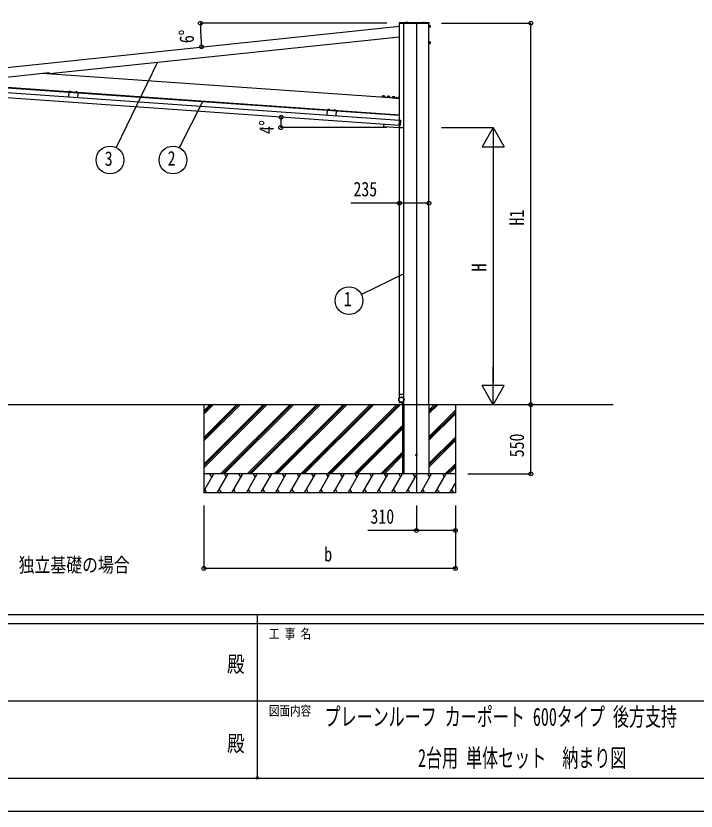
# Model space of a CAD drawing. Units: millimetres, scale not verified. Extents: x -14718 to 14718, y -10395 to 10395.
# Drawn here: x -1936 to 3470, y -10395 to -4080 of the extents above; entities that cross this region are included whole.
import ezdxf
from ezdxf.enums import TextEntityAlignment as Align

# ---------------------------------------------------------------- set-up
doc = ezdxf.new("R2010")
doc.units = ezdxf.units.MM
doc.header["$LTSCALE"] = 40
doc.header["$PDMODE"] = 32
doc.header["$PDSIZE"] = 20
for name, color, linetype in [('0-2_USER1', 3, 'Continuous'), ('0-3_YKK_12', 2, 'Continuous'), ('0-4_YKK_13', 4, 'Continuous'), ('0-5_YKK_A1', 4, 'Continuous'), ('0-6_YKK_D', 6, 'Continuous'), ('0-7_YKK_ZWAK', 7, 'Continuous')]:
    doc.layers.add(name, color=color, linetype=linetype)
doc.styles.add('ＭＳ ゴシック', font='')
doc.styles.get('ＭＳ ゴシック').set_extended_font_data('MS Gothic')

msp = doc.modelspace()

# ---------------------------------------------------------------- linework, layer by layer
at = {"layer": '0-3_YKK_12'}
msp.add_line((1246.57, -4137.5), (1246.57, -7867.5), dxfattribs=at)
at = {"layer": '0-4_YKK_13'}
for p, q in [((1108.57, -4137), (1108.57, -4160.5)), ((1111.07, -4160.5), (1108.57, -4160.5)), ((1348.57, -4134.5), (1111.07, -4134.5)), ((1111.07, -4137), (1111.07, -4160.5)), ((1348.57, -4137), (1111.07, -4137)), ((1111.07, -4137.5), (1348.57, -4137.5)), ((1165.67, -4133.95), (1165.67, -4133.76)), ((1176.92, -4134.5), (1166.21, -4134.5)), ((1166.88, -4133.93), (1166.79, -4134.17)), ((1175.51, -4133.4), (1167.63, -4133.4)), ((1169.2, -4131.17), (1170.42, -4133.63)), ((1171.57, -4134.24), (1170.42, -4133.63)), ((1171.57, -4134.24), (1172.71, -4133.63)), ((1173.94, -4131.17), (1172.71, -4133.63)), ((1176.26, -4133.93), (1176.35, -4134.17)), ((1176.82, -4134.5), (1176.47, -4134.5)), ((1177.47, -4133.95), (1177.47, -4133.76)), ((1300.67, -4133.95), (1300.67, -4133.76)), ((1311.92, -4134.5), (1301.21, -4134.5)), ((1301.88, -4133.93), (1301.79, -4134.17)), ((1310.51, -4133.4), (1302.63, -4133.4)), ((1304.2, -4131.17), (1305.42, -4133.63)), ((1306.57, -4134.24), (1305.42, -4133.63)), ((1306.57, -4134.24), (1307.71, -4133.63)), ((1308.94, -4131.17), (1307.71, -4133.63)), ((1311.26, -4133.93), (1311.35, -4134.17)), ((1311.82, -4134.5), (1311.47, -4134.5)), ((1312.47, -4133.95), (1312.47, -4133.76)), ((1348.17, -4155.95), (1349.77, -4155.95)), ((1348.57, -4134.5), (1348.57, -4137.5)), ((1349.77, -4155.49), (1354.69, -4155.49)), ((1349.77, -4155.49), (1349.77, -4170.51)), ((1349.77, -4159.25), (1354.69, -4159.25)), ((1349.77, -4166.75), (1354.69, -4166.75)), ((1355.27, -4156.5), (1354.69, -4155.49)), ((1355.27, -4156.5), (1355.27, -4169.5)), ((1349.77, -4170.05), (1348.17, -4170.05)), ((1349.77, -4170.51), (1354.69, -4170.51)), ((1355.27, -4169.5), (1354.69, -4170.51)), ((1348.17, -4285.95), (1349.77, -4285.95)), ((1349.77, -4285.49), (1354.69, -4285.49)), ((1349.77, -4285.49), (1349.77, -4300.51)), ((1349.77, -4289.25), (1354.69, -4289.25)), ((1355.27, -4286.5), (1354.69, -4285.49)), ((1355.27, -4286.5), (1355.27, -4299.5)), ((1349.77, -4300.05), (1348.17, -4300.05)), ((1349.77, -4296.75), (1354.69, -4296.75)), ((1349.77, -4300.51), (1354.69, -4300.51)), ((1355.27, -4299.5), (1354.69, -4300.51)), ((-1510.41, -4680.09), (-1510.66, -4683.64)), ((-1510.66, -4683.64), (-1499.14, -4684.44)), ((-1510.61, -4683.94), (-1510.59, -4683.64)), ((-1509.61, -4679.7), (-1510.41, -4680.09)), ((-1509.61, -4679.7), (-1499.63, -4680.4)), ((-1507.53, -4680.29), (-1507.78, -4683.84)), ((-1501.77, -4680.7), (-1502.02, -4684.24)), ((-1499.63, -4680.4), (-1498.89, -4680.9)), ((-1499.21, -4684.44), (-1499.23, -4684.74)), ((-1498.89, -4680.9), (-1499.14, -4684.44)), ((-1460.53, -4683.58), (-1460.78, -4687.12)), ((-1460.78, -4687.12), (-1449.26, -4687.93)), ((-1460.73, -4687.43), (-1460.71, -4687.13)), ((-1459.73, -4683.19), (-1460.53, -4683.58)), ((-1459.73, -4683.19), (-1449.75, -4683.89)), ((-1457.65, -4683.78), (-1457.9, -4687.33)), ((-1451.89, -4684.18), (-1452.14, -4687.73)), ((-1449.75, -4683.89), (-1449.01, -4684.39)), ((-1449.33, -4687.93), (-1449.36, -4688.22)), ((-1449.01, -4684.39), (-1449.26, -4687.93)), ((976.55, -4722.13), (976.99, -4715.9)), ((976.55, -4722.13), (996.13, -4723.5)), ((978.35, -4715.24), (976.99, -4715.9)), ((977.64, -4724.01), (977.76, -4722.21)), ((978.35, -4715.24), (995.31, -4716.42)), ((981.45, -4722.47), (981.88, -4716.25)), ((991.24, -4723.16), (991.67, -4716.93)), ((994.92, -4723.41), (994.8, -4725.21)), ((995.31, -4716.42), (996.57, -4717.27)), ((996.13, -4723.5), (996.57, -4717.27)), ((1016.45, -4724.92), (1016.89, -4718.69)), ((1016.45, -4724.92), (1036.04, -4726.29)), ((1018.25, -4718.03), (1016.89, -4718.69)), ((1017.54, -4726.8), (1017.67, -4725)), ((1018.25, -4718.03), (1035.21, -4719.21)), ((1021.35, -4725.26), (1021.79, -4719.04)), ((1031.14, -4725.95), (1031.58, -4719.72)), ((1034.82, -4726.2), (1034.7, -4728)), ((1035.21, -4719.21), (1036.47, -4720.06)), ((1036.04, -4726.29), (1036.47, -4720.06)), ((1056.36, -4727.71), (1056.79, -4721.48)), ((1056.36, -4727.71), (1075.94, -4729.08)), ((1058.16, -4720.82), (1056.79, -4721.48)), ((1057.44, -4729.59), (1057.57, -4727.8)), ((1058.16, -4720.82), (1075.12, -4722)), ((1061.25, -4728.05), (1061.69, -4721.83)), ((1071.04, -4728.74), (1071.48, -4722.51)), ((1074.73, -4728.99), (1074.6, -4730.79)), ((1075.12, -4722), (1076.37, -4722.85)), ((1075.94, -4729.08), (1076.37, -4722.85)), ((1108.83, -4734.45), (1080.9, -4732.5)), ((1083.82, -4730.19), (1083.78, -4730.7)), ((1083.78, -4730.7), (1091.26, -4731.22)), ((1085.62, -4728.81), (1086.39, -4730.72)), ((1086.39, -4730.72), (1086.67, -4730.9)), ((1088.67, -4730.88), (1088.38, -4731.02)), ((1089.71, -4729.1), (1088.67, -4730.88)), ((1110.97, -4732.46), (1110.97, -4714.46)), ((1110.97, -4732.46), (1110.97, -4714.46)), ((543.69, -4823.73), (543.44, -4827.27)), ((543.44, -4827.27), (554.96, -4828.08)), ((543.5, -4827.58), (543.52, -4827.28)), ((544.5, -4823.34), (543.69, -4823.73)), ((544.5, -4823.34), (554.47, -4824.04)), ((546.57, -4823.93), (546.32, -4827.48)), ((552.33, -4824.33), (552.08, -4827.88)), ((554.47, -4824.04), (555.21, -4824.53)), ((554.89, -4828.07), (554.87, -4828.37)), ((555.21, -4824.53), (554.96, -4828.08)), ((593.57, -4827.22), (593.32, -4830.76)), ((593.32, -4830.76), (604.84, -4831.57)), ((593.38, -4831.07), (593.4, -4830.77)), ((594.37, -4826.83), (593.57, -4827.22)), ((594.37, -4826.83), (604.35, -4827.52)), ((596.45, -4827.42), (596.2, -4830.96)), ((602.21, -4827.82), (601.96, -4831.37)), ((604.35, -4827.52), (605.09, -4828.02)), ((604.77, -4831.56), (604.75, -4831.86)), ((605.09, -4828.02), (604.84, -4831.57)), ((1110.29, -4950.82), (1113.27, -4908.14)), ((1114.83, -4908.25), (1113.27, -4908.14)), ((1115.07, -4908.16), (1120.96, -4908.57)), ((1121.42, -4909.1), (1118.49, -4951)), ((985.88, -4940.71), (984.59, -4959.17)), ((1109.72, -4968.92), (985.52, -4960.24)), ((1110.29, -4950.82), (1111.85, -4950.93)), ((1111.97, -4951.03), (1110.78, -4967.99)), ((1111.48, -4950.9), (1111.48, -4950.9)), ((1117.96, -4951.47), (1112.07, -4951.05)), ((1109.42, -7087.8), (1109.16, -7116.64)), ((1145.42, -7087.5), (1109.72, -7087.5)), ((1145.97, -7116.64), (1145.72, -7087.8)), ((1109.16, -7138.35), (1109.28, -7152.2)), ((1145.55, -7152.5), (1109.58, -7152.5)), ((1145.85, -7152.2), (1145.97, -7138.35))]:
    msp.add_line(p, q, dxfattribs=at)
for points in [[(1346.57, -4171.5), (1346.57, -4154.5), (1348.17, -4154.5), (1348.17, -4171.5)], [(1346.57, -4301.5), (1346.57, -4284.5), (1348.17, -4284.5), (1348.17, -4301.5)], [(997.08, -4726.97), (975.13, -4725.44), (975.24, -4723.84), (997.19, -4725.38)], [(1036.98, -4729.76), (1015.04, -4728.23), (1015.15, -4726.63), (1037.09, -4728.17)], [(1076.88, -4732.55), (1054.94, -4731.02), (1055.05, -4729.42), (1077, -4730.96)]]:
    msp.add_lwpolyline(points, close=True, dxfattribs=at)
for points in [[(-1507.66, -4679.83), (-1506.68, -4682.27), (-1504.85, -4683.41)], [(-1501.58, -4680.26), (-1502.89, -4682.53), (-1504.85, -4683.41)], [(-1457.78, -4683.32), (-1456.8, -4685.75), (-1454.98, -4686.89)], [(-1451.7, -4683.75), (-1453.01, -4686.02), (-1454.98, -4686.89)], [(1080.9, -4732.5), (1080.87, -4732.83), (1111.57, -4734.98), (1111.57, -4714.46), (1110.97, -4714.46)], [(1108.83, -4734.45), (1080.9, -4732.5), (1081.04, -4730.5), (1108.97, -4732.46)], [(1083.82, -4730.19), (1091.3, -4730.71), (1091.26, -4731.22)], [(1110.97, -4714.46), (1108.97, -4714.46), (1108.97, -4732.46)], [(546.44, -4823.47), (547.42, -4825.9), (549.25, -4827.04)], [(552.53, -4823.9), (551.21, -4826.17), (549.25, -4827.04)], [(596.32, -4826.96), (597.3, -4829.39), (599.13, -4830.53)], [(602.4, -4827.38), (601.09, -4829.66), (599.13, -4830.53)]]:
    msp.add_lwpolyline(points, dxfattribs=at)
for radius in [21.37, 21, 19.35]:
    msp.add_circle((1127.57, -7127.5), radius, dxfattribs=at)
for centre, radius, start, end in [((1111.07, -4137), 2.5, 90, 180), ((1166.21, -4133.95), 0.545, 180, 270), ((1166.22, -4133.76), 0.55, 138.43917, 180), ((1171.57, -4138.5), 7.7, 41.56083, 138.43917), ((1166.32, -4134), 0.5, 270, 340), ((1167.63, -4134.2), 0.8, 90, 160), ((1175.51, -4134.2), 0.8, 20, 90), ((1176.82, -4134), 0.5, 200, 270), ((1176.92, -4133.95), 0.545, 270, 0), ((1176.92, -4133.76), 0.55, 0, 41.56083), ((1301.21, -4133.95), 0.545, 180, 270), ((1301.22, -4133.76), 0.55, 138.43917, 180), ((1306.57, -4138.5), 7.7, 41.56083, 138.43917), ((1301.32, -4134), 0.5, 270, 340), ((1302.63, -4134.2), 0.8, 90, 160), ((1310.51, -4134.2), 0.8, 20, 90), ((1311.82, -4134), 0.5, 200, 270), ((1311.92, -4133.95), 0.545, 270, 0), ((1311.92, -4133.76), 0.55, 0, 41.56083), ((1351.95, -4157.37), 3.32, 325.61575, 34.38425), ((1342.85, -4163), 12.42, 342.41205, 17.58795), ((1351.95, -4168.63), 3.32, 325.61575, 34.38425), ((1351.95, -4287.37), 3.32, 325.61575, 34.38425), ((1342.85, -4293), 12.42, 342.41205, 17.58795), ((1351.95, -4298.63), 3.32, 325.61575, 34.38425), ((-1509.12, -4682.3), 2.56, 51.61708, 120.38292), ((-1505.29, -4689.58), 9.55, 68.41276, 103.58724), ((-1500.48, -4682.9), 2.56, 51.61708, 120.38292), ((-1459.24, -4685.78), 2.56, 51.61708, 120.38292), ((-1455.41, -4693.07), 9.55, 68.41276, 103.58724), ((-1450.6, -4686.39), 2.56, 51.61708, 120.38292), ((979.19, -4719.65), 4.34, 51.61575, 120.38425), ((985.7, -4732.03), 16.24, 68.41205, 103.58795), ((993.87, -4720.68), 4.34, 51.61575, 120.38425), ((1019.09, -4722.44), 4.34, 51.61575, 120.38425), ((1025.6, -4734.82), 16.24, 68.41205, 103.58795), ((1033.77, -4723.47), 4.34, 51.61575, 120.38425), ((1058.99, -4725.23), 4.34, 51.61575, 120.38425), ((1065.5, -4737.61), 16.24, 68.41205, 103.58795), ((1073.68, -4726.26), 4.34, 51.61575, 120.38425), ((1087.38, -4732.98), 4.53, 30.06671, 141.93329), ((1108.97, -4732.46), 2, 266, 0), ((1108.97, -4732.46), 2, 266, 0), ((544.99, -4825.93), 2.56, 51.61708, 120.38292), ((548.82, -4833.22), 9.55, 68.41276, 103.58724), ((553.62, -4826.54), 2.56, 51.61708, 120.38292), ((594.86, -4829.42), 2.56, 51.61708, 120.38292), ((598.69, -4836.7), 9.55, 68.41276, 103.58724), ((603.5, -4830.03), 2.56, 51.61708, 120.38292), ((985.59, -4959.24), 1, 176, 266), ((1109.79, -4967.92), 1, 266, 356), ((1109.72, -7087.8), 0.3, 90, 179.5), ((1145.42, -7087.8), 0.3, 0.5, 90), ((1109.58, -7152.2), 0.3, 180.5, 270), ((1145.55, -7152.2), 0.3, 270, 359.5)]:
    msp.add_arc(centre, radius, start, end, dxfattribs=at)
for centre, major_axis, ratio, start_param, end_param in [((1115.05, -4908.46), (-0.021, -0.3), 0.998135, 3.1415927, 4.0284596), ((1120.92, -4909.07), (0.379, 0.329), 0.99628, 5.4996506, 7.06672), ((1112.1, -4950.75), (-0.021, -0.3), 0.998135, 5.3963184, 6.2831853), ((1117.99, -4950.97), (0.329, -0.379), 0.99628, 5.4996506, 7.06672)]:
    msp.add_ellipse(centre, major_axis=major_axis, ratio=ratio, start_param=start_param, end_param=end_param, dxfattribs=at)
at = {"layer": '0-5_YKK_A1'}
for p, q in [((-2156.32, -4504.3), (1111.57, -4160.83)), ((1111.57, -4909.4), (1111.57, -4137.5)), ((1146.57, -7117.72), (1146.57, -4137.5)), ((1346.57, -7167.5), (1346.57, -4137.5)), ((1113.18, -4909.52), (-4079, -4546.44)), ((1111.57, -4867.3), (-3676.74, -4532.47)), ((1111.57, -4734.98), (-1726.34, -4536.53)), ((1110.38, -4949.42), (-4081.79, -4586.35)), ((-1515.74, -4688.59), (-3499.02, -4549.91)), ((-1515.57, -4686.1), (-1518.32, -4725.5)), ((-1515.57, -4686.1), (-1444.74, -4691.05)), ((-1444.74, -4691.05), (-1447.5, -4730.46)), ((538.36, -4832.23), (-1444.92, -4693.55)), ((538.53, -4829.74), (535.78, -4869.14)), ((538.53, -4829.74), (609.36, -4834.69)), ((609.36, -4834.69), (606.61, -4874.09)), ((1111.22, -4872.29), (609.19, -4837.18)), ((1111.22, -4872.29), (1111.57, -4867.3)), ((1111.57, -7087.5), (1111.57, -4956.76)), ((1111.57, -4967.5), (1146.57, -4967.5)), ((2811.57, -7167.5), (-4088.43, -7167.5)), ((-443.43, -7167.5), (-443.43, -7867.5)), ((42.94, -7167.5), (-443.43, -7653.87)), ((-169.19, -7167.5), (-443.43, -7441.74)), ((-381.33, -7167.5), (-443.43, -7229.6)), ((28.8, -7167.5), (-443.43, -7639.73)), ((57.08, -7167.5), (-443.43, -7668.01)), ((-183.34, -7167.5), (-443.43, -7427.59)), ((-155.05, -7167.5), (-443.43, -7455.88)), ((-395.47, -7167.5), (-443.43, -7215.46)), ((-367.18, -7167.5), (-443.43, -7243.75)), ((240.93, -7167.5), (-309.07, -7717.5)), ((255.07, -7167.5), (-294.93, -7717.5)), ((269.21, -7167.5), (-280.79, -7717.5)), ((453.06, -7167.5), (-96.94, -7717.5)), ((467.2, -7167.5), (-82.8, -7717.5)), ((481.34, -7167.5), (-68.66, -7717.5)), ((665.19, -7167.5), (115.19, -7717.5)), ((679.33, -7167.5), (129.33, -7717.5)), ((693.48, -7167.5), (143.48, -7717.5)), ((877.32, -7167.5), (327.32, -7717.5)), ((891.47, -7167.5), (341.47, -7717.5)), ((905.61, -7167.5), (355.61, -7717.5)), ((1089.46, -7167.5), (539.46, -7717.5)), ((1103.6, -7167.5), (553.6, -7717.5)), ((1117.74, -7167.5), (567.74, -7717.5)), ((1146.57, -7154.5), (1137.57, -7154.5)), ((1137.57, -7167.5), (1137.57, -7154.5)), ((1137.57, -7167.5), (1137.57, -7717.5)), ((1146.57, -7167.5), (1146.57, -7137.28)), ((1146.57, -7167.5), (1146.57, -7717.5)), ((1346.57, -7167.5), (1346.57, -7717.5)), ((1403.41, -7167.5), (1346.57, -7224.34)), ((1389.27, -7167.5), (1346.57, -7210.2)), ((1417.55, -7167.5), (1346.57, -7238.48)), ((1556.57, -7167.5), (1556.57, -7867.5)), ((1556.57, -7212.33), (1346.57, -7422.33)), ((1556.57, -7226.47), (1346.57, -7436.47)), ((1556.57, -7240.61), (1346.57, -7450.61)), ((1137.57, -7331.52), (751.59, -7717.5)), ((1137.57, -7345.66), (765.73, -7717.5)), ((1137.57, -7359.8), (779.87, -7717.5)), ((1556.57, -7424.46), (1346.57, -7634.46)), ((1556.57, -7438.6), (1346.57, -7648.6)), ((1556.57, -7452.75), (1346.57, -7662.75)), ((1137.57, -7543.65), (963.72, -7717.5)), ((1137.57, -7557.79), (977.86, -7717.5)), ((1137.57, -7571.93), (992, -7717.5)), ((1556.57, -7636.59), (1475.66, -7717.5)), ((1556.57, -7650.74), (1489.81, -7717.5)), ((1556.57, -7664.88), (1503.95, -7717.5)), ((1556.57, -7717.5), (-443.43, -7717.5)), ((-443.43, -7854.43), (-364.37, -7717.5)), ((-379.37, -7743.48), (-394.37, -7717.5)), ((-335.5, -7867.5), (-248.9, -7717.5)), ((-263.9, -7743.48), (-278.9, -7717.5)), ((-220.03, -7867.5), (-133.43, -7717.5)), ((-148.43, -7743.48), (-163.43, -7717.5)), ((-104.56, -7867.5), (-17.96, -7717.5)), ((-32.96, -7743.48), (-47.96, -7717.5)), ((10.91, -7867.5), (97.51, -7717.5)), ((82.51, -7743.48), (67.51, -7717.5)), ((126.38, -7867.5), (212.98, -7717.5)), ((197.98, -7743.48), (182.98, -7717.5)), ((241.85, -7867.5), (328.45, -7717.5)), ((298.45, -7717.5), (313.45, -7743.48)), ((357.32, -7867.5), (443.92, -7717.5)), ((413.92, -7717.5), (428.92, -7743.48)), ((472.79, -7867.5), (559.39, -7717.5)), ((529.39, -7717.5), (544.39, -7743.48)), ((588.26, -7867.5), (674.86, -7717.5)), ((659.86, -7743.48), (644.86, -7717.5)), ((703.73, -7867.5), (790.33, -7717.5)), ((775.33, -7743.48), (760.33, -7717.5)), ((819.2, -7867.5), (905.8, -7717.5)), ((875.8, -7717.5), (890.8, -7743.48)), ((934.67, -7867.5), (1021.27, -7717.5)), ((991.27, -7717.5), (1006.27, -7743.48)), ((1050.14, -7867.5), (1136.74, -7717.5)), ((1106.74, -7717.5), (1121.74, -7743.48)), ((1346.57, -7717.5), (1137.57, -7717.5)), ((1165.61, -7867.5), (1252.21, -7717.5)), ((1237.21, -7743.48), (1222.21, -7717.5)), ((1281.08, -7867.5), (1367.68, -7717.5)), ((1352.68, -7743.48), (1337.68, -7717.5)), ((1396.55, -7867.5), (1483.15, -7717.5)), ((1453.15, -7717.5), (1468.15, -7743.48)), ((1512.02, -7867.5), (1556.57, -7790.33)), ((1556.57, -7867.5), (-443.43, -7867.5)), ((-435.98, -7841.52), (-420.98, -7867.5)), ((-320.51, -7841.52), (-305.51, -7867.5)), ((-205.03, -7841.52), (-190.04, -7867.5)), ((-89.56, -7841.52), (-74.56, -7867.5)), ((25.91, -7841.52), (40.91, -7867.5)), ((141.38, -7841.52), (156.38, -7867.5)), ((256.85, -7841.52), (271.84, -7867.5)), ((372.32, -7841.52), (387.31, -7867.5)), ((487.79, -7841.52), (502.78, -7867.5)), ((603.26, -7841.52), (618.26, -7867.5)), ((718.73, -7841.52), (733.73, -7867.5)), ((834.2, -7841.52), (849.19, -7867.5)), ((949.67, -7841.52), (964.66, -7867.5)), ((1065.14, -7841.52), (1080.13, -7867.5)), ((1180.61, -7841.52), (1195.61, -7867.5)), ((1296.08, -7841.52), (1311.08, -7867.5)), ((1411.55, -7841.52), (1426.54, -7867.5)), ((1527.02, -7841.52), (1542.01, -7867.5))]:
    msp.add_line(p, q, dxfattribs=at)
msp.add_lwpolyline([(-2012.7, -4566.63), (-1670.9, -4530.71), (-1670.07, -4538.66), (1111.57, -4246.3)], dxfattribs=at)
msp.add_circle((1246.57, -7567.5), 4.5, dxfattribs=at)
at = {"layer": '0-6_YKK_D'}
for p, q in [((1010.57, -4137.5), (-471.19, -4137.5)), ((1446.57, -4137.5), (2157.57, -4137.5)), ((2156.57, -7167.5), (2156.57, -4137.5)), ((-811.1, -4448.38), (-1140.07, -5125.69)), ((-453.28, -4762.89), (-638.26, -5126.58)), ((1010.57, -4967.5), (167.4, -4967.5)), ((1446.57, -4967.5), (1857.57, -4967.5)), ((1856.57, -4967.5), (1769.07, -5119.05)), ((1856.57, -4967.5), (1944.07, -5119.05)), ((1856.57, -4967.5), (1856.57, -5270.61)), ((1769.07, -5119.05), (1944.07, -5119.05)), ((1856.57, -5142.5), (1856.57, -6992.5)), ((1146.57, -6129.07), (810.42, -6293.16)), ((1856.57, -7167.5), (1856.57, -6864.39)), ((1856.57, -7167.5), (1769.07, -7015.95)), ((1944.07, -7015.95), (1769.07, -7015.95)), ((1856.57, -7167.5), (1944.07, -7015.95)), ((2156.57, -7717.5), (2156.57, -7167.5)), ((1656.57, -7717.5), (2157.57, -7717.5)), ((-443.43, -7967.5), (-443.43, -8468.5)), ((1246.57, -7967.5), (1246.57, -8168.5)), ((1556.57, -7967.5), (1556.57, -8168.5)), ((1556.57, -7967.5), (1556.57, -8468.5)), ((1556.57, -8467.5), (-443.43, -8467.5))]:
    msp.add_line(p, q, dxfattribs=at)
for points in [[(1346.57, -5567.5), (1111.57, -5567.5), (726.47, -5567.5)], [(1556.57, -8167.5), (1246.57, -8167.5), (861.47, -8167.5)]]:
    msp.add_lwpolyline(points, dxfattribs=at)
for centre, radius in [((-470.19, -4137.5), 14.88), ((2156.57, -4137.5), 14.88), ((-460.31, -4326.04), 14.88), ((171.33, -4883.75), 14.88), ((168.4, -4967.5), 14.88), ((-1188.13, -5224.63), 110), ((-688.13, -5224.63), 110), ((1111.57, -5567.5), 14.88), ((1346.57, -5567.5), 14.88), ((711.57, -6341.41), 110), ((2156.57, -7167.5), 14.88), ((2156.57, -7167.5), 14.88), ((2156.57, -7717.5), 14.88), ((1246.57, -8167.5), 14.88), ((1556.57, -8167.5), 14.88), ((-443.43, -8467.5), 14.88), ((1556.57, -8467.5), 14.88)]:
    msp.add_circle(centre, radius, dxfattribs=at)
for centre, radius, start, end in [((1333.57, -4137.5), 1803.76, 180, 186), ((1368.95, -4967.5), 1200.55, 176, 180)]:
    msp.add_arc(centre, radius, start, end, dxfattribs=at)
at = {"layer": '0-7_YKK_ZWAK'}
for p, q in [((13632.57, -8837.5), (-13667.43, -8837.5)), ((-17.43, -8837.5), (-17.43, -10132.5)), ((-17.43, -8907.5), (-4567.43, -8907.5)), ((4532.57, -8907.5), (-17.43, -8907.5)), ((-4541.18, -9520), (-17.43, -9520)), ((-17.43, -9520), (4532.57, -9520)), ((-4567.43, -10132.5), (-17.43, -10132.5)), ((-17.43, -10132.5), (4532.57, -10132.5))]:
    msp.add_line(p, q, dxfattribs=at)
msp.add_lwpolyline([(-14717.5, -10395), (14717.5, -10395), (14717.5, 10395), (-14717.5, 10395)], close=True, dxfattribs=at)
msp.add_point((-17.43, -10132.5), dxfattribs=at)

# ---------------------------------------------------------------- texts
at = {"layer": '0-2_USER1', "style": 'ＭＳ ゴシック'}
for s, height, width, p in [('独立基礎の場合', 115.5, 0.8, (-1914.3, -8532.5)), ('プレーンルーフ カーポート 600タイプ 後方支持', 143.7, 0.65, (516.44, -9760.92)), ('2台用 単体セット\u3000納まり図', 143.7, 0.65, (1259.6, -10087.58))]:
    msp.add_text(s, height=height, dxfattribs=dict(at, width=width)).set_placement(p, align=Align.BOTTOM_LEFT)
at = {"layer": '0-6_YKK_D', "style": 'ＭＳ ゴシック', "width": 0.8}
for s, rotation, p in [('6°', 92, (-485.85, -4293.49)), ('4°', 88.165, (146.07, -5020.78)), ('H1', 90, (2136.57, -5744.9)), ('H', 90, (1836.57, -6109.5)), ('550', 90, (2136.57, -7585.3))]:
    msp.add_text(s, height=115.5, rotation=rotation, dxfattribs=at).set_placement(p, align=Align.BOTTOM_LEFT)
for s, p in [('3', (-1230.13, -5305.45)), ('2', (-730.13, -5303.38)), ('235', (746.47, -5547.5)), ('1', (669.57, -6420.16)), ('310', (881.47, -8147.5)), ('b', (514.57, -8447.5))]:
    msp.add_text(s, height=115.5, dxfattribs=at).set_placement(p, align=Align.BOTTOM_LEFT)
at = {"layer": '0-7_YKK_ZWAK', "style": 'ＭＳ ゴシック', "width": 0.8}
for s, height, p in [('工 事 名', 76.98, (74.44, -9047.5)), ('殿', 128.3, (-257.83, -9330.42)), ('図面内容', 76.98, (74.44, -9660)), ('殿', 128.3, (-257.83, -9960.42))]:
    msp.add_text(s, height=height, dxfattribs=at).set_placement(p, align=Align.BOTTOM_LEFT)

doc.saveas('drawing.dxf')
